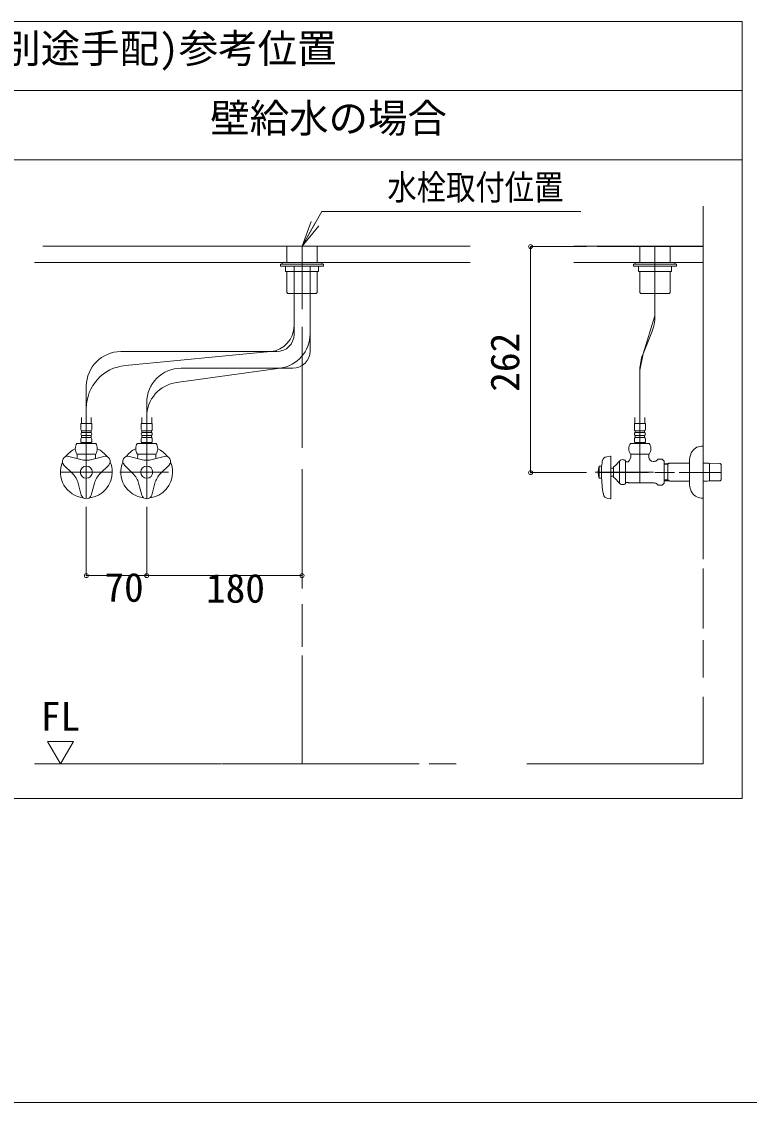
# Model space of a CAD drawing. Units: millimetres at full size, sheet at 1:5; details may follow other scales. Extents: x -1002 to 1017, y -687 to 676.
# Drawn here: x 360 to 729, y -687 to -139 of the extents above; entities that cross this region are included whole.
import ezdxf
from ezdxf.enums import TextEntityAlignment as Align

# ---------------------------------------------------------------- set-up
doc = ezdxf.new("R2010")
doc.units = ezdxf.units.MM
doc.header["$LTSCALE"] = 5
doc.header["$PDMODE"] = 32
doc.header["$PDSIZE"] = 2
doc.layers.add('F-0', color=7, linetype='Continuous', lineweight=15)
doc.styles.add('ＭＳ ゴシック', font='')
doc.styles.get('ＭＳ ゴシック').set_extended_font_data('MS Gothic')

msp = doc.modelspace()

# ---------------------------------------------------------------- linework, layer by layer
at = {"layer": 'F-0', "lineweight": 18}
for p, q in [((-18.184, -139.222), (725.566, -139.222)), ((-18.184, -174.222), (725.566, -174.222))]:
    msp.add_line(p, q, dxfattribs=at)
at = {"layer": 'F-0'}
for p, q in [((353.691, -209.222), (725.566, -209.222)), ((502.441, -252.972), (512.544, -235.472)), ((512.544, -235.472), (643.794, -235.472)), ((705.878, -232.847), (705.878, -253.248)), ((705.878, -232.847), (705.878, -297.066)), ((502.441, -252.972), (507.109, -240.512)), ((502.441, -252.972), (509.003, -241.605)), ((502.441, -252.972), (510.897, -242.699)), ((371.088, -252.972), (587.753, -252.972)), ((587.753, -252.972), (371.777, -252.972)), ((494.784, -252.972), (494.784, -261.285)), ((502.441, -252.996), (502.441, -285.009)), ((510.097, -261.285), (510.097, -252.972)), ((653.211, -253.248), (652.033, -253.248)), ((705.878, -253.248), (653.211, -253.248)), ((673.722, -261.285), (673.722, -252.972)), ((681.378, -288.399), (681.378, -252.972)), ((689.034, -252.972), (689.034, -261.285)), ((705.878, -253.248), (705.878, -278.091)), ((366.816, -261.285), (375.572, -261.285)), ((587.753, -261.285), (371.678, -261.285)), ((491.503, -262.16), (491.503, -263.253)), ((513.378, -262.16), (491.503, -262.16)), ((492.378, -261.285), (512.503, -261.285)), ((492.378, -262.16), (492.378, -261.285)), ((512.503, -262.16), (492.378, -262.16)), ((512.503, -261.285), (512.503, -262.16)), ((513.378, -263.253), (513.378, -262.16)), ((513.378, -262.816), (513.378, -263.253)), ((640.253, -261.285), (653.006, -261.285)), ((705.878, -261.285), (652.025, -261.285)), ((652.258, -261.285), (705.878, -261.285)), ((670.441, -263.253), (670.441, -262.16)), ((670.441, -262.16), (692.316, -262.16)), ((670.441, -262.816), (670.441, -263.253)), ((671.316, -261.285), (671.316, -262.16)), ((691.441, -261.285), (671.316, -261.285)), ((671.316, -262.16), (691.441, -262.16)), ((691.441, -262.16), (691.441, -261.285)), ((692.316, -262.16), (692.316, -263.253)), ((491.503, -263.253), (513.378, -263.253)), ((510.753, -263.253), (494.128, -263.253)), ((494.128, -263.253), (494.128, -265.878)), ((494.128, -265.878), (510.753, -265.878)), ((494.784, -265.878), (494.784, -276.553)), ((498.369, -293.44), (498.369, -263.139)), ((498.369, -293.44), (498.369, -265.878)), ((506.512, -297.552), (506.512, -263.293)), ((506.512, -297.552), (506.512, -265.878)), ((510.097, -276.553), (510.097, -265.878)), ((510.753, -265.878), (510.753, -263.253)), ((692.316, -263.253), (670.441, -263.253)), ((673.066, -263.253), (689.691, -263.253)), ((673.066, -265.878), (673.066, -263.253)), ((689.691, -265.878), (673.066, -265.878)), ((673.722, -276.553), (673.722, -265.878)), ((689.034, -265.878), (689.034, -276.553)), ((689.691, -263.253), (689.691, -265.878)), ((495.112, -276.881), (494.784, -276.553)), ((495.222, -276.991), (495.112, -276.881)), ((495.222, -276.991), (509.266, -276.991)), ((509.266, -276.991), (509.659, -276.991)), ((509.769, -276.881), (509.659, -276.991)), ((510.097, -276.553), (509.769, -276.881)), ((673.722, -276.553), (674.05, -276.881)), ((674.05, -276.881), (674.159, -276.991)), ((674.553, -276.991), (674.159, -276.991)), ((688.597, -276.991), (674.553, -276.991)), ((688.597, -276.991), (688.706, -276.881)), ((688.706, -276.881), (689.034, -276.553)), ((498.369, -297.756), (498.369, -293.44)), ((502.441, -293.862), (502.441, -355.342)), ((705.878, -292.184), (705.878, -309.162)), ((506.512, -306.138), (506.512, -297.552)), ((679.789, -296.583), (675.319, -307.664)), ((410.566, -306.506), (486.49, -306.506)), ((412.864, -313.525), (486.49, -306.506)), ((489.619, -306.506), (486.49, -306.506)), ((705.878, -304.893), (705.878, -321.496)), ((438.8, -322.14), (491.402, -314.888)), ((441.191, -314.888), (491.402, -314.888)), ((497.762, -314.888), (491.402, -314.888)), ((673.73, -315.848), (673.73, -373.066)), ((705.878, -314.618), (705.878, -406.74)), ((393.066, -324.006), (393.066, -335.301)), ((423.691, -332.388), (423.691, -339.477)), ((705.878, -330.747), (705.878, -411.697)), ((393.066, -335.301), (393.066, -380.626)), ((393.066, -335.301), (393.066, -380.626)), ((423.691, -339.477), (423.691, -381.16)), ((423.691, -339.477), (423.691, -381.16)), ((395.866, -342.966), (390.266, -342.966)), ((390.266, -342.966), (390.266, -345.919)), ((390.556, -339.943), (390.555, -342.966)), ((395.586, -342.966), (395.587, -339.943)), ((395.866, -345.919), (395.866, -342.966)), ((426.491, -342.966), (420.891, -342.966)), ((420.891, -342.966), (420.891, -345.919)), ((421.181, -339.943), (421.18, -342.966)), ((426.211, -342.966), (426.212, -339.943)), ((426.491, -345.919), (426.491, -342.966)), ((670.93, -342.966), (676.53, -342.966)), ((670.93, -345.919), (670.93, -342.966)), ((671.209, -342.966), (671.208, -339.943)), ((676.239, -339.943), (676.24, -342.966)), ((676.53, -342.966), (676.53, -345.919)), ((390.659, -346.685), (395.472, -346.685)), ((390.659, -347.56), (390.659, -346.685)), ((395.472, -347.56), (390.659, -347.56)), ((390.659, -349.091), (395.472, -349.091)), ((390.659, -349.966), (390.659, -349.091)), ((395.472, -349.966), (390.659, -349.966)), ((395.472, -346.685), (395.472, -347.56)), ((395.472, -349.091), (395.472, -349.966)), ((421.284, -346.685), (426.097, -346.685)), ((421.284, -347.56), (421.284, -346.685)), ((426.097, -347.56), (421.284, -347.56)), ((421.284, -349.091), (426.097, -349.091)), ((421.284, -349.966), (421.284, -349.091)), ((426.097, -349.966), (421.284, -349.966)), ((426.097, -346.685), (426.097, -347.56)), ((426.097, -349.091), (426.097, -349.966)), ((676.136, -346.685), (671.323, -346.685)), ((671.323, -346.685), (671.323, -347.56)), ((671.323, -347.56), (676.136, -347.56)), ((676.136, -349.091), (671.323, -349.091)), ((671.323, -349.091), (671.323, -349.966)), ((671.323, -349.966), (676.136, -349.966)), ((676.136, -347.56), (676.136, -346.685)), ((676.136, -349.966), (676.136, -349.091)), ((388.31, -353.028), (397.821, -353.028)), ((390.266, -350.731), (390.266, -352.153)), ((390.703, -352.591), (395.428, -352.591)), ((395.866, -352.153), (395.866, -350.731)), ((418.935, -353.028), (428.446, -353.028)), ((420.891, -350.731), (420.891, -352.153)), ((421.328, -352.591), (426.053, -352.591)), ((426.491, -352.153), (426.491, -350.731)), ((678.485, -353.028), (668.974, -353.028)), ((670.93, -352.153), (670.93, -350.731)), ((676.092, -352.591), (671.367, -352.591)), ((676.53, -350.731), (676.53, -352.153)), ((705.878, -354.472), (705.003, -354.472)), ((705.878, -354.472), (705.878, -380.591)), ((384.273, -359.593), (390.235, -361.19)), ((397.821, -358.41), (388.31, -358.41)), ((388.472, -358.41), (388.472, -359.29)), ((388.472, -358.41), (388.98, -358.41)), ((388.98, -358.41), (397.151, -358.41)), ((401.858, -359.593), (395.896, -361.19)), ((397.151, -358.41), (397.659, -358.41)), ((397.659, -358.41), (397.659, -359.29)), ((397.659, -359.29), (397.659, -359.941)), ((414.898, -359.593), (420.86, -361.19)), ((428.446, -358.41), (418.935, -358.41)), ((419.097, -358.41), (419.097, -359.29)), ((419.097, -358.41), (419.605, -358.41)), ((419.605, -358.41), (427.776, -358.41)), ((432.483, -359.593), (426.521, -361.19)), ((427.776, -358.41), (428.284, -358.41)), ((428.284, -358.41), (428.284, -359.29)), ((428.284, -359.29), (428.284, -359.941)), ((656.904, -359.808), (658.824, -359.538)), ((659.073, -359.755), (659.073, -380.908)), ((668.974, -358.41), (678.485, -358.41)), ((669.136, -358.41), (669.644, -358.41)), ((669.136, -358.41), (669.136, -359.29)), ((669.644, -358.41), (677.815, -358.41)), ((677.815, -358.41), (678.323, -358.41)), ((682.917, -361.03), (682.459, -361.488)), ((684.99, -361.03), (682.917, -361.03)), ((684.99, -361.03), (685.98, -362.019)), ((381.737, -363.984), (386.102, -368.349)), ((404.394, -363.984), (400.029, -368.349)), ((412.362, -363.984), (416.727, -368.349)), ((435.019, -363.984), (430.654, -368.349)), ((502.441, -366.162), (502.441, -426.658)), ((653.036, -364.535), (652.892, -365.081)), ((653.036, -364.535), (654.261, -364.535)), ((653.036, -364.535), (653.036, -370.66)), ((654.261, -370.66), (654.261, -364.535)), ((659.073, -365.519), (660.386, -365.519)), ((660.386, -364.972), (660.386, -370.222)), ((663.417, -363.802), (663.417, -361.872)), ((663.417, -363.802), (663.417, -371.392)), ((666.511, -373.315), (666.511, -361.879)), ((667.783, -362.347), (668.002, -362.128)), ((680.511, -362.128), (680.912, -362.128)), ((685.98, -373.175), (685.98, -362.019)), ((685.98, -363.162), (688.167, -363.115)), ((685.98, -363.676), (687.948, -363.629)), ((688.871, -363.091), (687.948, -363.623)), ((687.948, -363.115), (687.948, -372.079)), ((688.167, -363.115), (689.09, -363.091)), ((698.878, -362.258), (698.878, -372.936)), ((705.878, -363.091), (707.807, -363.091)), ((707.807, -363.091), (708.73, -363.115)), ((708.73, -363.115), (714.347, -363.235)), ((708.948, -363.623), (708.948, -363.115)), ((708.948, -372.079), (708.948, -363.623)), ((714.347, -363.235), (714.855, -363.771)), ((714.855, -363.772), (714.855, -363.771)), ((714.855, -363.988), (714.855, -363.772)), ((714.855, -371.206), (714.855, -363.988)), ((379.941, -367.597), (406.191, -367.597)), ((406.191, -367.597), (379.941, -367.597)), ((410.125, -367.597), (413.318, -367.597)), ((410.566, -367.597), (434.765, -367.597)), ((680.617, -367.597), (651.015, -367.597)), ((678.066, -367.849), (653.036, -367.849)), ((660.386, -369.675), (659.073, -369.675)), ((691.291, -367.849), (681.323, -367.849)), ((687.948, -371.565), (685.98, -371.518)), ((688.167, -372.079), (685.98, -372.032)), ((687.948, -371.571), (688.871, -372.103)), ((689.09, -372.103), (688.167, -372.079)), ((698.448, -372.103), (689.09, -372.103)), ((714.855, -367.849), (693.662, -367.849)), ((698.878, -372.103), (698.448, -372.103)), ((707.807, -372.103), (705.878, -372.103)), ((708.73, -372.079), (707.807, -372.103)), ((714.347, -371.959), (708.73, -372.079)), ((714.855, -371.423), (714.347, -371.959)), ((714.855, -371.422), (714.855, -371.206)), ((714.855, -371.423), (714.855, -371.422)), ((390.53, -379.214), (388.932, -373.252)), ((395.601, -379.214), (397.199, -373.252)), ((421.155, -379.214), (419.557, -373.252)), ((426.226, -379.214), (427.824, -373.252)), ((666.511, -372.847), (667.167, -372.847)), ((667.167, -372.847), (667.783, -372.847)), ((667.783, -372.847), (668.002, -373.066)), ((668.002, -373.066), (680.912, -373.066)), ((682.917, -374.164), (682.459, -373.706)), ((657.417, -380.927), (658.824, -381.124)), ((502.441, -396.656), (502.441, -424.199)), ((705.878, -416.463), (705.878, -446.775)), ((502.441, -434.528), (502.441, -456.193)), ((705.878, -452.685), (705.878, -471.634)), ((502.441, -460.463), (502.441, -515.472)), ((705.878, -481.471), (705.878, -515.472)), ((373.378, -504.105), (386.503, -504.105)), ((379.941, -515.472), (373.378, -504.105)), ((386.503, -504.105), (379.941, -515.472)), ((366.816, -515.472), (439.661, -515.472)), ((379.941, -515.472), (431.464, -515.472)), ((439.661, -515.472), (461.179, -515.472)), ((441.711, -515.472), (451.274, -515.472)), ((461.521, -515.472), (559.779, -515.472)), ((470.743, -515.472), (561.886, -515.472)), ((566.85, -515.472), (580.614, -515.472)), ((616.477, -515.472), (705.878, -515.472)), ((640.253, -515.472), (705.878, -515.472)), ((-1002.086, -687.064), (1002.034, -687.064))]:
    msp.add_line(p, q, dxfattribs=at)
at = {"layer": 'F-0', "color": 4, "lineweight": 9}
for p, q in [((618.292, -253.248), (618.292, -367.849)), ((618.292, -253.248), (646.622, -253.248)), ((618.292, -367.849), (646.622, -367.849)), ((393.066, -420.059), (393.066, -385.237)), ((423.691, -420.059), (423.691, -385.237)), ((502.441, -420.059), (502.441, -385.237)), ((393.066, -420.059), (423.691, -420.059)), ((423.691, -420.059), (502.441, -420.059))]:
    msp.add_line(p, q, dxfattribs=at)
at = {"layer": 'F-0', "lineweight": 18}
msp.add_lwpolyline([(725.566, -139.222), (725.566, -532.972), (353.691, -532.972)], dxfattribs=at)
at = {"layer": 'F-0'}
for points in [[(640.253, -252.972), (652.973, -252.972), (705.878, -252.972)], [(673.73, -373.066), (673.73, -315.848), (675.319, -307.664), (681.378, -288.399), (681.378, -252.972)], [(509.659, -276.991), (509.616, -276.991), (501.566, -276.991)], [(674.159, -276.991), (674.203, -276.991), (682.253, -276.991)], [(390.659, -352.591), (390.441, -352.81), (390.441, -353.028)], [(395.691, -353.028), (395.691, -352.81), (395.472, -352.591)], [(421.284, -352.591), (421.066, -352.81), (421.066, -353.028)], [(426.316, -353.028), (426.316, -352.81), (426.097, -352.591)], [(671.105, -353.028), (671.105, -352.81), (671.323, -352.591)], [(676.136, -352.591), (676.355, -352.81), (676.355, -353.028)], [(678.323, -358.41), (678.323, -359.29), (678.323, -359.941)], [(667.783, -362.347), (667.167, -362.347), (666.511, -362.347)], [(689.09, -363.091), (698.448, -363.091), (698.878, -363.091)], [(654.261, -370.66), (653.036, -370.66), (652.918, -370.222)], [(663.417, -371.392), (663.417, -373.066), (663.417, -373.212)], [(685.98, -373.175), (684.99, -374.164), (682.917, -374.164)], [(705.003, -380.722), (705.878, -380.722), (705.878, -380.591)]]:
    msp.add_lwpolyline(points, dxfattribs=at)
for centre in [(393.066, -367.597), (423.691, -367.597)]:
    msp.add_circle(centre, 3.062, dxfattribs=at)
for centre, radius, start, end in [((659.503, -288.399), 21.875, 338.02737, 0), ((485.244, -293.44), 13.125, 275.44583, 360), ((489.619, -297.756), 8.75, 270, 0), ((489.012, -297.552), 17.5, 277.84996, 0), ((410.566, -324.006), 17.5, 90, 180), ((497.762, -306.138), 8.75, 270, 0), ((695.605, -315.848), 21.875, 158.02737, 180), ((414.941, -335.301), 21.875, 95.44583, 180), ((441.191, -332.388), 17.5, 90, 180), ((441.191, -339.477), 17.5, 97.84996, 180), ((391.207, -345.919), 0.941, 180, 234.43222), ((391.207, -348.325), 0.941, 125.56778, 234.43222), ((391.207, -350.731), 0.941, 125.56778, 180), ((394.924, -345.919), 0.941, 305.56778, 0), ((394.924, -348.325), 0.941, 305.56778, 54.43222), ((394.924, -350.731), 0.941, 0, 54.43222), ((421.832, -345.919), 0.941, 180, 234.43222), ((421.832, -348.325), 0.941, 125.56778, 234.43222), ((421.832, -350.731), 0.941, 125.56778, 180), ((425.549, -345.919), 0.941, 305.56778, 0), ((425.549, -348.325), 0.941, 305.56778, 54.43222), ((425.549, -350.731), 0.941, 0, 54.43222), ((671.871, -345.919), 0.941, 180, 234.43222), ((671.871, -348.325), 0.941, 125.56778, 234.43222), ((671.871, -350.731), 0.941, 125.56778, 180), ((675.588, -345.919), 0.941, 305.56778, 0), ((675.588, -348.325), 0.941, 305.56778, 54.43222), ((675.588, -350.731), 0.941, 0, 54.43222), ((393.066, -367.597), 13.125, 115.15066, 143.05689), ((392.3, -355.719), 4.812, 146.00705, 213.99295), ((390.703, -352.153), 0.438, 180, 270), ((395.428, -352.153), 0.438, 270, 0), ((393.831, -355.719), 4.812, 326.00705, 33.99295), ((393.066, -367.597), 13.125, 36.94311, 64.84934), ((423.691, -367.597), 13.125, 115.15066, 143.05689), ((422.925, -355.719), 4.812, 146.00705, 213.99295), ((421.328, -352.153), 0.438, 180, 270), ((426.053, -352.153), 0.438, 270, 0), ((424.456, -355.719), 4.812, 326.00705, 33.99295), ((423.691, -367.597), 13.125, 36.94311, 64.84934), ((672.964, -355.719), 4.812, 146.00705, 213.99295), ((671.367, -352.153), 0.438, 180, 270), ((676.092, -352.153), 0.438, 270, 0), ((674.495, -355.719), 4.812, 326.00705, 33.99295), ((705.003, -360.16), 5.688, 90, 156.44354), ((383.593, -362.128), 2.625, 75, 225), ((384.353, -359.29), 4.119, 340.64106, 0), ((393.066, -350.625), 10.938, 255, 285), ((399.847, -359.941), 2.188, 180, 199.83613), ((402.538, -362.128), 2.625, 315, 105), ((414.218, -362.128), 2.625, 75, 225), ((414.978, -359.29), 4.119, 340.64106, 0), ((423.691, -350.625), 10.938, 255, 285), ((430.472, -359.941), 2.188, 180, 199.83613), ((433.163, -362.128), 2.625, 315, 105), ((657.269, -362.408), 2.625, 98.00409, 170.40851), ((658.855, -359.755), 0.219, 0, 98.00409), ((664.98, -363.441), 2.188, 45.573, 143.1301), ((665.017, -359.29), 4.119, 316.4444, 0), ((680.511, -359.941), 2.188, 180, 270), ((680.912, -359.941), 2.188, 270, 315), ((709.816, -362.258), 10.938, 156.44354, 180), ((393.066, -367.597), 13.125, 156.94311, 263.05689), ((393.066, -367.597), 13.125, 0, 23.05689), ((423.691, -367.597), 13.125, 156.94311, 263.05689), ((423.691, -367.597), 13.125, 0, 23.05689), ((663.536, -367.597), 10.938, 166.70293, 180), ((687.035, -367.438), 32.812, 170.40851, 177.22136), ((654.521, -356.263), 10.5, 303.95919, 326.04081), ((378.368, -376.083), 10.938, 15, 45), ((393.066, -367.597), 13.125, 276.94311, 0), ((407.763, -376.083), 10.938, 135, 165), ((408.993, -376.083), 10.938, 15, 45), ((423.691, -367.597), 13.125, 276.94311, 0), ((438.388, -376.083), 10.938, 135, 165), ((663.536, -367.597), 10.938, 180, 193.29707), ((663.536, -367.597), 10.938, 193.29707, 193.88654), ((719.886, -367.597), 65.648, 181.52753, 189.8029), ((654.521, -378.931), 10.5, 33.95919, 56.04081), ((664.98, -371.753), 2.188, 216.8699, 314.427), ((680.912, -375.253), 2.188, 45, 90), ((709.816, -372.936), 10.938, 180, 203.55646), ((705.003, -375.035), 5.688, 203.55646, 270), ((393.066, -378.535), 2.625, 195, 345), ((423.691, -378.535), 2.625, 195, 345), ((657.783, -378.327), 2.625, 189.8029, 262), ((658.855, -380.908), 0.219, 262, 0)]:
    msp.add_arc(centre, radius, start, end, dxfattribs=at)
at = {"layer": 'F-0', "color": 6}
for p in [(618.292, -253.248), (618.292, -367.849), (393.066, -420.059), (423.691, -420.059), (502.441, -420.059)]:
    msp.add_point(p, dxfattribs=at)

# ---------------------------------------------------------------- texts
at = {"layer": 'F-0', "style": 'ＭＳ ゴシック'}
for s, p in [('止水栓(別途手配)参考位置', (280.01, -164.538)), ('壁給水の場合', (455.895, -199.867)), ('70', (402.208, -437.689)), ('180', (453.727, -438.18)), ('FL', (370.009, -503.085))]:
    msp.add_text(s, height=14.66, dxfattribs=at).set_placement(p, align=Align.BOTTOM_LEFT)
at = {"layer": 'F-0', "style": 'ＭＳ ゴシック', "width": 0.85}
msp.add_text('水栓取付位置', height=12.83, dxfattribs=at).set_placement((545.695, -233.439), align=Align.BOTTOM_LEFT)
at = {"layer": 'F-0', "style": 'ＭＳ ゴシック'}
msp.add_text('262', height=14.66, rotation=90, dxfattribs=at).set_placement((616.997, -326.853), align=Align.BOTTOM_LEFT)

doc.saveas('drawing.dxf')
